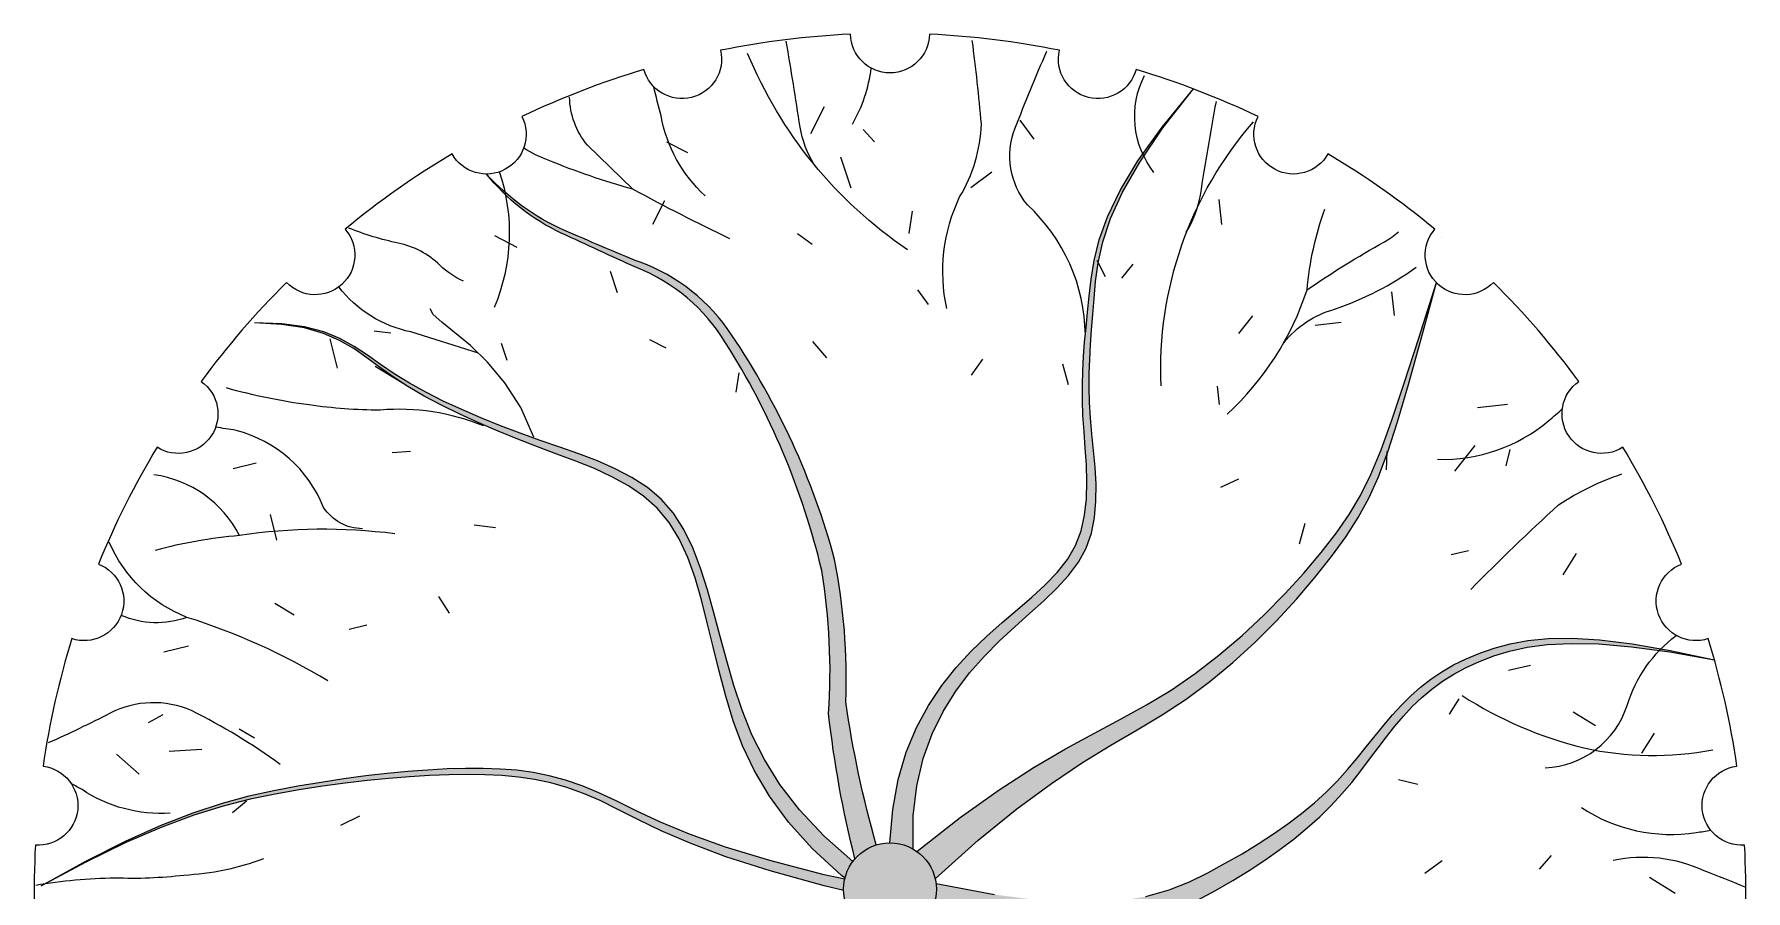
# Model space of a CAD drawing. Header units: millimetres. Extents: x 44692 to 659456, y -26273 to 37550.
# Drawn here: x 254770 to 257183, y 34957 to 36164 of the extents above; entities that cross this region are included whole.
import ezdxf

# ---------------------------------------------------------------- set-up
doc = ezdxf.new("R2010")
doc.units = ezdxf.units.MM
doc.header["$LTSCALE"] = 100
doc.layers.add('Tree', color=7, linetype='Continuous')

msp = doc.modelspace()

# ---------------------------------------------------------------- hatches: boundary and pattern name
at = {"layer": 'Tree'}
h = msp.add_hatch(color=256, dxfattribs=at)
h.dxf.hatch_style = 1
h.paths.add_polyline_path([(256014.0693421699, 35105.26950295302), (256023.1014007589, 35143.74504376409), (256035.6621416784, 35178.57931501936), (256051.1604964013, 35210.09318916871), (256069.0053964002, 35238.60753866217), (256088.6057731481, 35264.44323594973), (256109.3705581174, 35287.92115348134), (256130.7209274882, 35309.3829472025), (256152.127036268, 35329.25340704107), (256173.0712841717, 35347.97810642065), (256193.0360709136, 35366.0026187647), (256211.5037962085, 35383.77251749673), (256227.956859771, 35401.73337604023), (256241.877661316, 35420.3307678187), (256252.7486005581, 35440.01026625555), (256260.2303617985, 35461.08836994533), (256264.6967676855, 35483.3652781659), (256266.6999254533, 35506.51211536624), (256266.7919423367, 35530.20000599519), (256265.5249255709, 35554.10007450164), (256263.4509823904, 35577.88344533449), (256261.1222200297, 35601.22124294267), (256259.0907457236, 35623.78459177495), (256257.7998379086, 35645.35203128192), (256257.2574598283, 35666.13176092059), (256257.3627459282, 35686.43939514952), (256258.0148306532, 35706.5905484274), (256259.1128484492, 35726.90083521274), (256260.5559337612, 35747.68586996428), (256262.2432210346, 35769.26126714053), (256264.0738447147, 35791.94264120017), (256266.2057586263, 35816.11640893862), (256269.8321941113, 35842.45219649877), (256276.4052018904, 35871.69043236041), (256287.3768326847, 35904.5715450032), (256304.1991372154, 35941.83596290694), (256328.3241662033, 35984.22411455132), (256361.2039703697, 36032.47642841603), (256404.2906004356, 36087.3333329809), (256359.9408531936, 36033.49247871163), (256325.9486516116, 35986.01724783341), (256300.845131166, 35944.20115422425), (256283.1614273328, 35907.33771176208), (256271.428675588, 35874.72043432495), (256264.1780114077, 35845.64283579084), (256259.9405702683, 35819.39843003786), (256257.2474876455, 35795.28073094389), (256254.8902937933, 35772.64802122018), (256252.7020980763, 35751.11765891112), (256250.7764046366, 35730.37177089407), (256249.2067176162, 35710.09248404662), (256248.0865411571, 35689.96192524622), (256247.5093794013, 35669.66222137032), (256247.5687364915, 35648.87549929656), (256248.3581165692, 35627.28388590229), (256249.8647204509, 35604.67942299938), (256251.6505356489, 35581.29381213695), (256253.1712463491, 35557.46866979833), (256253.8825367385, 35533.54561246697), (256253.2400910029, 35509.86625662621), (256250.6995933288, 35486.77221875946), (256245.7167279026, 35464.60511535019), (256237.7471789106, 35443.70656288169), (256226.421867572, 35424.28499492698), (256212.0726632383, 35406.01611341758), (256195.2066722937, 35388.44243737436), (256176.3310011225, 35371.10648581845), (256155.9527561088, 35353.55077777079), (256134.579043637, 35335.31783225239), (256112.7169700916, 35315.95016828429), (256090.8736418565, 35294.99030488751), (256069.5536801571, 35271.99973910692), (256049.2517655812, 35246.61588008398), (256030.4600935578, 35218.49511498351), (256013.670859516, 35187.2938309707), (255999.3762588848, 35152.66841521067), (255988.0684870933, 35114.27525486847), (255980.2397395699, 35071.77073710929), (255976.3822117441, 35024.81124909815, -0.1312463325135342), (256008.9555460926, 35016.11112286348), (256009.1570344389, 35062.83182013613)])
h = msp.add_hatch(color=256, dxfattribs=at)
h.dxf.hatch_style = 1
h.paths.add_polyline_path([(255927.0432133561, 35002.30131230678, -0.140019061588322), (255957.1024011102, 35021.90146235885, -0.0340435231405072), (255914.1691636943, 35223.37358324622, 0.05762779572593946), (255898.2725824059, 35424.30215109147, 0.08307395437007058), (255752.881241744, 35741.03201303726, 0.16295893780334), (255624.0927214611, 35843.04347805518, -0.004167166116581813), (255516.4621371286, 35888.41353065571, -0.103299147914586), (255407.6496141997, 35967.49871635414, 0.116597600692826), (255512.9856752738, 35884.27656301613, 0.00416716611644378), (255619.1545761502, 35835.58417303004, -0.1629589378028835), (255744.7112635483, 35729.62031031639, -0.0830739543700715), (255880.1911322964, 35408.52584983529, -0.05762779572593858), (255889.8368862221, 35207.20036683766, 0.03441688328855973)])
h = msp.add_hatch(color=256, dxfattribs=at)
h.dxf.hatch_style = 1
edge = h.paths.add_edge_path()
edge.add_line((256100.8520897812, 35028.7257239315), (256155.149008591, 35072.94925124157))
edge.add_line((256155.149008591, 35072.94925124158), (256203.8223548972, 35108.70832314635))
edge.add_line((256203.8223548972, 35108.70832314635), (256247.7565464287, 35137.91282092493))
edge.add_line((256247.7565464287, 35137.91282092493), (256287.8360009154, 35162.47262585647))
edge.add_line((256287.8360009154, 35162.47262585647), (256324.9451360871, 35184.2976192201))
edge.add_line((256324.9451360871, 35184.29761922009), (256359.9683696725, 35205.2976822951))
edge.add_line((256359.9683696725, 35205.29768229511), (256393.7901194013, 35227.38269636042))
edge.add_line((256393.7901194013, 35227.38269636042), (256427.0838995893, 35252.04120536608))
edge.add_line((256427.0838995893, 35252.04120536608), (256459.6796108922, 35279.0764039448))
edge.add_line((256459.6796108922, 35279.0764039448), (256491.1962505513, 35307.87014940045))
edge.add_line((256491.1962505512, 35307.87014940045), (256521.252815809, 35337.8042990365))
edge.add_line((256521.252815809, 35337.8042990365), (256549.4683039066, 35368.26071015667))
edge.add_line((256549.4683039066, 35368.26071015666), (256575.4617120863, 35398.62124006456))
edge.add_line((256575.4617120863, 35398.62124006457), (256598.8520375891, 35428.26774606388))
edge.add_line((256598.8520375891, 35428.26774606387), (256619.2582776575, 35456.58208545821))
edge.add_line((256619.2582776575, 35456.58208545821), (256636.554709426, 35483.53840124042))
edge.add_line((256636.554709426, 35483.53840124042), (256651.6367296014, 35511.47997916148))
edge.add_line((256651.6367296014, 35511.47997916149), (256665.6550147845, 35543.34239066103))
edge.add_line((256665.6550147845, 35543.34239066103), (256679.7602415755, 35582.06120717927))
edge.add_line((256679.7602415756, 35582.06120717927), (256695.1030865745, 35630.57200015611))
edge.add_line((256695.1030865745, 35630.57200015611), (256712.8342263821, 35691.81034103153))
edge.add_line((256712.8342263821, 35691.81034103153), (256734.1043375982, 35768.71180124555))
edge.add_line((256734.1043375982, 35768.71180124555), (256746.5153578351, 35814.36917026395))
edge.add_line((256746.5153578351, 35814.36917026396), (256730.8977391342, 35769.64181150772))
edge.add_line((256730.8977391342, 35769.64181150772), (256707.0457240201, 35693.50158830604))
edge.add_line((256707.0457240201, 35693.50158830603), (256687.2590082227, 35632.89619588916))
edge.add_line((256687.2590082227, 35632.89619588917), (256670.2885484822, 35584.93054751352))
edge.add_line((256670.2885484822, 35584.93054751352), (256654.8853015394, 35546.70955643503))
edge.add_line((256654.8853015394, 35546.70955643502), (256639.8002241355, 35515.33813591005))
edge.add_line((256639.8002241355, 35515.33813591005), (256623.7842730104, 35487.9211991948))
edge.add_line((256623.7842730104, 35487.9211991948), (256605.5884049049, 35461.56365954546))
edge.add_line((256605.5884049049, 35461.56365954546), (256584.2386899152, 35433.9537678593))
edge.add_line((256584.2386899152, 35433.9537678593), (256559.8616515594, 35405.1131255971))
edge.add_line((256559.8616515594, 35405.11312559709), (256532.85892671, 35375.64667186094))
edge.add_line((256532.85892671, 35375.64667186095), (256503.6321522401, 35346.15934575287))
edge.add_line((256503.6321522401, 35346.15934575287), (256472.5829650229, 35317.25608637469))
edge.add_line((256472.582965023, 35317.25608637468), (256440.1130019319, 35289.5418328284))
edge.add_line((256440.1130019318, 35289.5418328284), (256406.6238998392, 35263.62152421611))
edge.add_line((256406.6238998392, 35263.62152421611), (256372.5172956186, 35240.10009963951))
edge.add_line((256372.5172956186, 35240.10009963951), (256337.9951280293, 35219.1800996411))
edge.add_line((256337.9951280293, 35219.1800996411), (256302.4605433733, 35199.45447052492))
edge.add_line((256302.4605433733, 35199.45447052492), (256265.1169898401, 35179.11376003512))
edge.add_line((256265.1169898402, 35179.11376003512), (256225.1679156186, 35157.98838246399))
edge.add_line((256225.1679156185, 35157.98838246399), (256178.9491623273, 35132.21689248271))
edge.add_line((256178.9491623273, 35132.21689248271), (256131.577204846, 35100.49304843067))
edge.add_line((256131.577204846, 35100.49304843067), (256077.0932247153, 35061.93814735315))
edge.add_line((256077.0932247153, 35061.93814735315), (256014.03743448, 35012.86694415986))
edge.add_arc((255976.3822117431, 34959.48378852873), 65.32746056987862, 12.953729119572586, 54.801756644549926, ccw=False)
edge.add_line((256040.0471807378, 34974.12785993698), (256100.8520897812, 35028.72572393151))
h = msp.add_hatch(color=256, dxfattribs=at)
h.dxf.hatch_style = 1
h.paths.add_polyline_path([(255883.25926733, 35034.75628282304), (255848.9030271977, 35071.15729525604), (255821.2554913142, 35106.92850765431), (255799.24557183, 35142.21518734787), (255781.8021808958, 35177.16260166651), (255767.8542306626, 35211.91601794014), (255756.3306332804, 35246.62070349851), (255746.2547794528, 35281.32347321722), (255737.0279740938, 35315.67733215316), (255728.1460006693, 35349.23683290862), (255719.1046426467, 35381.556528086), (255709.399683492, 35412.19097028769), (255698.5269066718, 35440.69471211607), (255685.9820956528, 35466.62230617351), (255671.2610339014, 35489.52830506246), (255653.9933667109, 35509.1262434728), (255634.3441866809, 35525.76558444511), (255612.6124482381, 35539.95477310757), (255589.0971058088, 35552.20225458834), (255564.0971138197, 35563.01647401554), (255537.911426697, 35572.9058765174), (255510.8389988673, 35582.37890722202), (255483.1787847572, 35591.94401125753), (255455.2315814384, 35602.0179060896), (255427.3055565666, 35612.65039853351), (255399.7107204419, 35623.79956774199), (255372.757083365, 35635.42349286775), (255346.7546556365, 35647.48025306354), (255322.0134475572, 35659.92792748207), (255298.8434694277, 35672.72459527614), (255277.5547315484, 35685.82833559838), (255258.2005014984, 35699.12077745381), (255239.8070759689, 35712.1777492561), (255221.1440089304, 35724.49862927115), (255200.9808543519, 35735.58279576494), (255178.0871662037, 35744.92962700325), (255151.2324984552, 35752.03850125206), (255119.1864050764, 35756.40879677733), (255080.718440037, 35757.53989184486), (255119.151510594, 35755.54921410136), (255151.0919089437, 35750.46369179976), (255177.7809639632, 35742.75631772394), (255200.4600045288, 35732.90008465781), (255220.3703595174, 35721.36798538494), (255238.7533578059, 35708.63301268933), (255256.8503282715, 35695.16815935473), (255275.9025997904, 35681.44641816492), (255296.8931137941, 35667.8700897665), (255319.7712619316, 35654.55870625642), (255344.2280484064, 35641.56110759457), (255369.9544774222, 35628.92613374071), (255396.6415531824, 35616.70262465451), (255423.9802798902, 35604.9394202959), (255451.6616617494, 35593.68536062456), (255479.3767029633, 35582.98928560036), (255506.8161995541, 35572.80828925079), (255533.6701148188, 35562.73248187423), (255559.6282038722, 35552.26022783712), (255584.3802218301, 35540.88989150574), (255607.615923808, 35528.1198372463), (255629.0250649208, 35513.44842942509), (255648.2974002843, 35496.37403240845), (255665.1226850135, 35476.39501056255), (255679.3280562935, 35453.16567843734), (255691.2901795876, 35426.96415131754), (255701.5231024285, 35398.2244946715), (255710.5408723486, 35367.38077396742), (255718.857536881, 35334.86705467376), (255726.9871435582, 35301.11740225861), (255735.4437399128, 35266.56588219047), (255744.7413734777, 35231.64655993766), (255755.4863460482, 35196.69296125609), (255768.6539764687, 35161.63645305136), (255785.3118378473, 35126.30786251724), (255806.5275032913, 35090.53801684711), (255833.368545908, 35054.15774323462), (255866.9025388049, 35016.99786887311), (255908.1970550899, 34978.88922095606), (255912.9632772761, 34975.1591148509, -0.1007067667586986), (255924.1314854653, 34998.6952499622)])
h = msp.add_hatch(color=256, dxfattribs=at)
h.dxf.hatch_style = 1
h.paths.add_polyline_path([(256258.515270797, 34910.14434938141), (256307.8931632664, 34913.62589823901), (256348.2369742263, 34921.03988735427), (256381.5759864764, 34931.46400245174), (256409.9394828145, 34943.97592925584), (256435.3567460394, 34957.65335349114), (256459.5099162754, 34971.7286309876), (256482.6925629467, 34986.05279799544), (256504.8511128032, 35000.63156087061), (256525.9319925948, 35015.4706259685), (256545.8816290704, 35030.57569964489), (256564.6464489801, 35045.95248825558), (256582.1728790737, 35061.60669815601), (256598.4073461005, 35077.54403570209), (256613.3444379772, 35093.74592934385), (256627.1713872889, 35110.09669590909), (256640.1235877871, 35126.45637432019), (256652.4364332235, 35142.68500349943), (256664.34531735, 35158.64262236916), (256676.0856339179, 35174.18926985162), (256687.8927766791, 35189.18498486914), (256700.002139386, 35203.48980634404), (256712.6330139299, 35216.98710522933), (256725.9402847657, 35229.65358060024), (256740.0627344885, 35241.48926356282), (256755.1391456934, 35252.49418522297), (256771.3083009758, 35262.66837668674), (256788.7089829303, 35272.01186906008), (256807.4799741526, 35280.52469344893), (256827.7600572371, 35288.20688095949), (256849.8395890209, 35294.98593942632), (256874.6152233063, 35300.49928360037), (256903.1351881376, 35304.31180496109), (256936.4477115583, 35305.98839498828), (256975.6010216122, 35305.09394516143), (257021.6433463436, 35301.19334696027), (257075.6229137963, 35293.85149186448), (257138.5879520156, 35282.63327135331), (257076.05968846, 35296.07428195944), (257022.3739828604, 35305.32314961396), (256976.4986735015, 35310.8518315752), (256937.40159867, 35313.13228510095), (256904.0505966514, 35312.6364674493), (256875.4135057329, 35309.83633587819), (256850.4581642004, 35305.20384764548), (256828.1524103403, 35299.21096000928), (256807.6129932837, 35292.25178463825), (256788.5523055422, 35284.4090508445), (256770.8316504724, 35275.68764235093), (256754.3123314304, 35266.09244288054), (256738.8556517731, 35255.62833615614), (256724.3229148567, 35244.30020590063), (256710.5754240379, 35232.11293583691), (256697.474482673, 35219.07140968794), (256684.8661286334, 35205.20439879866), (256672.5353378503, 35190.63622500316), (256660.2518207692, 35175.51509775742), (256647.7852878364, 35159.98922651758), (256634.9054494975, 35144.20682073965), (256621.382016198, 35128.31608987977), (256606.9846983845, 35112.46524339409), (256591.4832065024, 35096.80249073861), (256574.6945221835, 35081.450073126), (256556.624711805, 35066.42635879476), (256537.3271129283, 35051.72374774), (256516.855063117, 35037.33463995679), (256495.2618999326, 35023.25143544032), (256472.6009609381, 35009.46653418554), (256448.9255836959, 34995.97233618759), (256424.2891057686, 34982.76124144152), (256398.4367203797, 34969.98394645994), (256369.8810433955, 34958.4243338258), (256336.826546343, 34949.02458263946), (256297.4777007507, 34942.72687200145), (256250.0389781456, 34940.47338101207), (256192.7148500553, 34943.20628877175), (256123.7097880072, 34951.86777438105), (256041.2282635291, 34967.40001694019, -0.07718661819948483), (256040.5749129238, 34947.36049608724, -0.05978409001853382), (256035.8842763472, 34932.51748710871), (256124.5401101361, 34918.6678295408), (256198.0740140198, 34911.51755505684)])
h = msp.add_hatch(color=256, dxfattribs=at)
h.dxf.hatch_style = 1
h.paths.add_polyline_path([(255912.5722392568, 34973.48252116952), (255883.4573003021, 34979.8698025034), (255806.8429638311, 34999.76388358078), (255744.3329972262, 35018.928739901), (255693.7211953879, 35037.12707959976), (255652.8013532169, 35054.12161081257), (255619.3672656137, 35069.67504167507), (255591.2127274792, 35083.55008032289), (255566.1315337136, 35095.50943489158), (255542.2430273818, 35105.38599391899), (255518.968744205, 35113.29336755221), (255496.0557680684, 35119.41534634054), (255473.251182857, 35123.93572083335), (255450.3020724567, 35127.03828157994), (255426.9555207524, 35128.90681912965), (255402.9586116296, 35129.72512403175), (255378.0584289732, 35129.6769868356), (255352.0521473221, 35128.91583986879), (255324.9373038277, 35127.47368257181), (255296.7615262941, 35125.35215616319), (255267.5724425265, 35122.5529018617), (255237.4176803289, 35119.07756088598), (255206.3448675063, 35114.92777445461), (255174.4016318629, 35110.1051837863), (255141.6356012035, 35104.61143009981), (255107.9456502346, 35098.30569589972), (255072.6356412705, 35090.4773288349), (255034.8606835279, 35080.27321784035), (254993.7758862232, 35066.84025185101), (254948.5363585724, 35049.32531980186), (254898.2972097922, 35026.87531062771), (254842.213549099, 34998.63711326363), (254779.4404857093, 34963.75761664447), (254842.7016205019, 34997.7438726387), (254899.1798917076, 35025.18431120519), (254949.7321971173, 35046.91998234388), (254995.2154345212, 35063.79193605444), (255036.4865017096, 35076.64122233677), (255074.4022964735, 35086.30889119061), (255109.8197166033, 35093.63599261586), (255143.595659889, 35099.4635766121), (255176.4362667763, 35104.49235718202), (255208.4446483278, 35108.86170433921), (255239.5731582608, 35112.5706520997), (255269.774150293, 35115.61823447969), (255298.9999781415, 35118.0034854955), (255327.2029955241, 35119.72543916333), (255354.3355561582, 35120.78312949915), (255380.3500137607, 35121.1755905196), (255405.2483773782, 35120.87079109027), (255429.2312773674, 35119.71243947628), (255452.5489994152, 35117.51317879231), (255475.4518292077, 35114.08565215315), (255498.1900524304, 35109.2425026734), (255521.0139547696, 35102.79637346796), (255544.1738219112, 35094.55990765145), (255567.9199395418, 35084.3457483386), (255592.8291035359, 35072.03209772127), (255620.7841505237, 35057.75939429992), (255653.9944273249, 35041.73363565208), (255694.6692807585, 35024.16081935512), (255745.0180576436, 35005.2469429867), (255807.2501047994, 34985.1980041243), (255883.5747690452, 34964.2200003454), (255911.0770614297, 34957.77661343999, -0.00653398180445521), (255911.0547511753, 34959.4837885294, -0.05404261010669364)])
h = msp.add_hatch(color=256, dxfattribs=at)
h.dxf.hatch_style = 1
h.paths.add_polyline_path([(256041.7096723129, 34959.4837885294, 1), (255911.0547511754, 34959.4837885294, 1)])

# ---------------------------------------------------------------- linework, layer by layer
for points in [[(257176.494787119, 34837.50022218059, 0.03825928851596309), (257181.0685389491, 35021.78175862045, -0.9771344084700386), (257170.1612918958, 35132.80918142969, 0.03825928851592809), (257129.8137255802, 35312.6776827599, -0.9771344084695898), (257092.251518869, 35417.72594443483, 0.03825928851597), (257009.4017826932, 35582.396904516, -0.9771344084715986), (256947.4367607843, 35675.16755027082, 0.03825928851591356), (256827.0523364471, 35814.76767296183, -0.9771344084690083), (256744.3997810842, 35889.69838592999, 0.03825928851596242), (256593.6986447944, 35995.85756546423, -0.9771344084701019), (256495.3142151628, 36048.45567056313, 0.03825928851593607), (256323.3320642082, 36114.8088440472, -0.9771344084683785), (256215.1146668844, 36141.92067855557, 0.03825928851596548), (256032.1631597774, 36164.48946066066, -0.9771344084684057), (255920.6012637109, 36164.48946066066, 0.03825928851596554), (255737.6497566039, 36141.92067855557, -0.9771344084683784), (255629.4323592801, 36114.8088440472, 0.03825928851593613), (255457.4502083255, 36048.45567056308, -0.9771344084701021), (255359.0657786939, 35995.85756546423, 0.03825928851596242), (255208.3646424041, 35889.69838592994, -0.9771344084690086), (255125.7120870412, 35814.76767296183, 0.03825928851591339), (255005.327662704, 35675.16755027082, -0.9771344084715986), (254943.3626407951, 35582.396904516, 0.0382592885159701), (254860.5129046193, 35417.72594443483, -0.9771344084695898), (254822.9506979081, 35312.6776827599, 0.03825928851592784), (254782.6031315924, 35132.80918142969, -0.9771344084700386), (254771.6958845391, 35021.78175862045, 0.03825928851596275), (254776.2696363693, 34837.50022218059, -0.9771344084685398)], [(255869.2389306047, 35981.22575950695, -0.09487929127110588), (255849.7239804838, 36033.46931802475, 0.003678638740105336), (255830.1607912386, 36154.8292949267, 0.003678638740105336)], [(256056.3641422936, 35777.93723535652, -0.1656082416823925), (256074.5836408535, 35935.16036638279, 0.1267687712103273), (256105.2315141618, 36038.03860125297, 0.01089032379352584), (256092.4327236743, 36155.70143896573, 4.429047566632221)], [(256251.7392513564, 35740.74471490257, 0.2068628766429105), (256169.9943010028, 35923.99997505781, -0.2712908266863383), (256152.5082397875, 36031.33370760768, -0.01089032379352584), (256197.518707082, 36140.79790381141, -4.429047566632221)], [(256001.0591085179, 35860.73845854625, -0.1463330391408331), (255775.6833926992, 36137.41284734501, 4.068216872405228)], [(255923.4463443494, 36037.66936201179, 0.09999788612896528), (255949.8618081738, 36116.68965121609, 0.09999788612896528)], [(256348.5037298205, 35969.53490902361, -0.2905987291418106), (256335.2001593297, 36106.50334741128, 1.347049373891924)], [(255613.8628371858, 35946.1152352205), (255549.7429412313, 36008.37657365815, -0.1699887891293115), (255524.7204632582, 36075.8319638016, -0.1699887891293115)], [(256393.9840135865, 35885.67407138085, 0.09487929127114816), (256413.9243202042, 35937.75676386909, -0.004008080272301563), (256436.4039493577, 36069.79184619727, -1.160659045506973)], [(256358.4896112425, 35668.96179384356, -0.1923514784661121), (256488.8100244784, 36041.09309447148, -4.068216872405228)], [(255750.7710104488, 35876.02332209478, -0.01206623508506849), (255613.8628371858, 35946.1152352205, -0.03141018361026883), (255494.46540576, 35987.10084077975, -0.05418321190635641), (255460.0072706962, 36004.01104371721, -0.05418321190635641)], [(255957.1024011102, 35021.90146235885, -0.0340435231405093), (255914.1691636943, 35223.37358324622, 0.0576277957259388), (255898.2725824059, 35424.30215109147, 0.0830739543700708), (255752.881241744, 35741.03201303726, 0.162958937802869), (255624.0927214615, 35843.04347805502, -0.004167166116601735), (255516.4621371286, 35888.41353065576, -0.1032991479145188), (255407.6496141997, 35967.49871635414)], [(255927.0432133561, 35002.30131230683, -0.03441688328855501), (255889.8368862221, 35207.20036683766, 0.0576277957259388), (255880.1911322964, 35408.52584983529, 0.0830739543700708), (255744.7112635483, 35729.62031031639, 0.162958937802869), (255619.1545761502, 35835.58417303004, -0.004167166116601735), (255512.9856752699, 35884.27656301801, -0.1165976006889923), (255407.6496141997, 35967.49871635414)], [(255418.8148523837, 35779.81112051236, 0.1845520339931323), (255425.9911615999, 35970.59955094626, 0.1845520339931323)], [(256451.5713505318, 35628.8373681006, 0.1288831315049849), (256564.2372243928, 35804.2321001263, -0.06438621702978775), (256589.3437782782, 35918.11980083461, -0.06438621702978775)], [(255375.3189181768, 35816.37343762206, -0.08936314730732264), (255342.0585273631, 35838.81836147307, 0.1423412172876668), (255283.2735878922, 35870.10555131116, -0.04408808452593267), (255213.4869487056, 35891.26831357383, -0.04408808452593267)], [(256564.2372243928, 35804.2321001263, -0.02297404838671332), (256673.27410584, 35871.94757347854, 0.05328572629480382), (256693.0712377887, 35885.96980384364, 0.05328572629480382)], [(256754.2681799728, 35878.39675943425, -0.0001704442671350951), (256754.4046275259, 35878.67512009206)], [(256531.5346511522, 35729.7513342048, -0.1603400140284482), (256603.1429282269, 35776.8957626595, 0.07149342213332861), (256718.1949527355, 35836.05570733454, 0.07149342213332861)], [(255396.2551336022, 35714.75687723556), (255301.1692422527, 35744.98777245184, -0.1833867004047375), (255199.5382741772, 35808.54706130356)], [(255403.1721459823, 35612.54359255621, 0.1177708694785273), (255257.7307060549, 35634.76163003016, -0.03605382607637624), (255157.5572291869, 35642.03315298384, -0.03698803583189561), (255041.0223776046, 35665.99982068969)], [(256748.3021682301, 35565.43533763333, 0.1857569465264257), (256904.8480816917, 35619.94760287608, 0.0163139634645396), (256924.1787946385, 35636.81976676133, 0.0163139634645396)], [(255232.6603834225, 35467.52760102451, -0.2515943069704767), (255178.0194122926, 35497.54375728048, 0.2399273849801263), (255054.5391042837, 35606.16377182804, 0.008181159492485499), (255025.7647964682, 35610.58605538054, 0.008181159492485499)], [(255059.6396136939, 35457.95652713647, 0.2449098037590338), (254938.703929553, 35543.64180334153, -1.347049373891924)], [(256795.3101903878, 35382.00071385915, -0.01464096932890334), (256918.6742239532, 35501.12293142312, -0.06348546426857189), (257008.0369644079, 35544.81996002347)], [(255278.1726226137, 35460.43185947605, 0.06870406845379579), (255059.6396136939, 35457.95652713647, 0.0430098045770262), (254940.450062535, 35437.005005409, -0.08888617599059573)], [(255183.9914986241, 35253.28539086074, 0.05857015781231719), (254985.3834523087, 35342.66851460743, -0.2009569569063995), (254875.8695040218, 35448.4657550894, 0.07530544526219696)], [(254985.3834523087, 35342.66851460743, -0.1934543971859791), (254892.5207365946, 35345.41834047288, 0.009271054038152185)], [(256899.9490403261, 35130.78338355082, 0.3157652157817117), (257015.2612480154, 35218.34833582235, -0.1545558803926223), (257084.4722170719, 35317.24512817146, -0.1545558803926223)], [(256782.9364130324, 35232.38594289464, 0.08246095775845541), (256954.2768855934, 35158.55451029182, 0.1011795427720667), (257136.4191975198, 35155.97256050683, 0.1011795427720667)], [(255116.6803337446, 35135.47240889636, 0.04182949228826992), (254991.7145177522, 35211.1466665238, 0.2264972251209593), (254877.1616575535, 35207.56633152455, -0.01443465669711541), (254789.9049557663, 35165.64708430776, -0.01443465669711541)], [(254961.7990946748, 35066.73395666636, -0.1639919496343657), (254837.435815561, 35099.79949159059, -0.003702940827050839), (254822.4776610684, 35108.08866835981, -0.003702940827050839)], [(256950.963333549, 35074.50263961858, 0.1857569465265018), (257112.9841403617, 35039.46739674571, 0.01299719780452272), (257133.1571562324, 35042.78321471983, 0.01299719780452272)], [(255093.4579969438, 35002.44930688434, -0.07729798047233992), (254981.1482531661, 34979.02299789548, -0.03971891198606818), (254883.9871665027, 34975.18528582046, 0.03491285248905845), (254772.1389973822, 34964.94859797475, 0.03491285248905845)], [(256995.7971562281, 35000.40653238753, -0.1639919496343534), (257123.6395418473, 34985.71370315606, -0.01343461111404141), (257181.2480530938, 34962.70064630836, -4.215233977945694)]]:
    msp.add_lwpolyline(points, format="xyb", dxfattribs=at)
at = {"layer": 'Tree', "elevation": 0.01603291549731447}
msp.add_lwpolyline([(255715.9076745266, 35936.83842831561, -0.1639919496342749), (255653.7257534175, 36049.50148117181, -0.009175025580325971), (255643.3575428853, 36090.58355036153, -0.009175025580325971)], format="xyb", dxfattribs=at)
at = {"layer": 'Tree'}
for points in [[(255976.3822117441, 35024.81124909815), (255980.2397395699, 35071.77073710929), (255988.0684870933, 35114.27525486847), (255999.3762588848, 35152.66841521067), (256013.670859516, 35187.2938309707), (256030.4600935578, 35218.49511498351), (256049.2517655812, 35246.61588008398), (256069.5536801571, 35271.99973910692), (256090.8736418565, 35294.99030488751), (256112.7169700916, 35315.95016828429), (256134.579043637, 35335.31783225239), (256155.9527561088, 35353.55077777079), (256176.3310011225, 35371.10648581845), (256195.2066722937, 35388.44243737436), (256212.0726632383, 35406.01611341758), (256226.421867572, 35424.28499492698), (256237.7471789106, 35443.70656288169), (256245.7167279026, 35464.60511535019), (256250.6995933288, 35486.77221875946), (256253.2400910029, 35509.86625662621), (256253.8825367385, 35533.54561246697), (256253.1712463491, 35557.46866979833), (256251.6505356489, 35581.29381213695), (256249.8647204509, 35604.67942299938), (256248.3581165692, 35627.28388590229), (256247.5687364915, 35648.87549929656), (256247.5093794013, 35669.66222137032), (256248.0865411571, 35689.96192524622), (256249.2067176162, 35710.09248404662), (256250.7764046366, 35730.37177089407), (256252.7020980763, 35751.11765891112), (256254.8902937933, 35772.64802122018), (256257.2474876455, 35795.28073094389), (256259.9405702683, 35819.39843003786), (256264.1780114077, 35845.64283579084), (256271.428675588, 35874.72043432495), (256283.1614273328, 35907.33771176208), (256300.845131166, 35944.20115422425), (256325.9486516116, 35986.01724783341), (256359.9408531936, 36033.49247871163), (256404.2906004356, 36087.3333329809)], [(256008.9555460926, 35016.11112286348), (256009.1570344389, 35062.83182013613), (256014.0693421699, 35105.26950295302), (256023.1014007589, 35143.74504376409), (256035.6621416784, 35178.57931501936), (256051.1604964013, 35210.09318916871), (256069.0053964002, 35238.60753866217), (256088.6057731481, 35264.44323594973), (256109.3705581174, 35287.92115348134), (256130.7209274882, 35309.3829472025), (256152.127036268, 35329.25340704107), (256173.0712841717, 35347.97810642065), (256193.0360709136, 35366.0026187647), (256211.5037962085, 35383.77251749673), (256227.956859771, 35401.73337604023), (256241.877661316, 35420.3307678187), (256252.7486005581, 35440.01026625555), (256260.2303617985, 35461.08836994533), (256264.6967676855, 35483.3652781659), (256266.6999254533, 35506.51211536624), (256266.7919423367, 35530.20000599519), (256265.5249255709, 35554.10007450164), (256263.4509823904, 35577.88344533449), (256261.1222200297, 35601.22124294267), (256259.0907457236, 35623.78459177495), (256257.7998379086, 35645.35203128192), (256257.2574598283, 35666.13176092059), (256257.3627459282, 35686.43939514952), (256258.0148306532, 35706.5905484274), (256259.1128484492, 35726.90083521274), (256260.5559337612, 35747.68586996428), (256262.2432210346, 35769.26126714053), (256264.0738447147, 35791.94264120017), (256266.2057586263, 35816.11640893862), (256269.8321941113, 35842.45219649877), (256276.4052018904, 35871.69043236041), (256287.3768326847, 35904.5715450032), (256304.1991372154, 35941.83596290694), (256328.3241662033, 35984.22411455132), (256361.2039703697, 36032.47642841603), (256404.2906004356, 36087.3333329809)], [(255883.7627596728, 36062.29321601406), (255864.5180647468, 36024.32177314252)], [(255938.4912848141, 36030.14181919653), (255954.5295620819, 36012.77037069377)], [(256159.2727082956, 36043.54856904476), (256179.3204352106, 36016.83339503272)], [(255661.167882401, 36012.70993170077), (255690.9607254659, 35997.61031650527)], [(255906.8339226869, 35991.80351614716), (255921.1989953893, 35947.91367571152)], [(256120.0297079526, 35970.08515476735), (256090.4452573737, 35947.88425179449)], [(255658.4460983049, 35929.46644424041), (255641.7247466377, 35896.47377524726)], [(256439.6935839304, 35931.53551278858), (256443.6937791494, 35896.12469387185)], [(256007.5869468611, 35915.06878768963), (256003.1393463952, 35883.87503438126)], [(255418.6552227539, 35880.61493444966), (255450.4418811976, 35864.5048133106)], [(255845.8697384844, 35883.64722545112), (255866.7381878635, 35868.40534734961)], [(255581.9111319858, 35830.40800644283), (255591.7124256692, 35800.46195432412)], [(256267.8861145516, 35846.12748160306), (256279.8660561863, 35823.2301449463)], [(256318.5429432836, 35840.19369382913), (256302.8431934983, 35820.49516550112)], [(256014.03743448, 35012.86694415986), (256075.4596604523, 35060.77966985398), (256130.3233351946, 35099.68743378937), (256179.5345567033, 35131.30577666545), (256223.9994229749, 35157.3502391817), (256264.6240320057, 35179.53636203776), (256302.3144817923, 35199.57968593307), (256337.976870331, 35219.19575156708), (256372.5172956188, 35240.10009963951), (256406.6238998395, 35263.62152421601), (256440.1130019318, 35289.5418328284), (256472.5829650234, 35317.25608637463), (256503.6321522403, 35346.15934575276), (256532.8589267102, 35375.6466718609), (256559.8616515596, 35405.11312559704), (256584.2386899156, 35433.95376785914), (256605.5884049052, 35461.56365954551), (256623.7578106296, 35487.82385001132), (256639.5885250889, 35514.55934244182), (256654.170817257, 35544.08112847943), (256668.5949561089, 35578.70019976681), (256683.9512106181, 35620.7275479464), (256701.3298497595, 35672.47416466081), (256721.821142507, 35736.2510415525), (256746.5153578351, 35814.36917026396)], [(256014.9346620799, 35804.30717793555), (256030.3825625735, 35783.72163466852)], [(256040.0471807378, 34974.12785993698), (256100.852089781, 35028.7257239315), (256155.1490085908, 35072.94925124158), (256203.822354897, 35108.70832314635), (256247.7565464284, 35137.91282092493), (256287.8360009152, 35162.47262585647), (256324.9451360868, 35184.29761922015), (256359.9683696723, 35205.29768229505), (256393.7901194015, 35227.38269636047), (256427.0838995893, 35252.04120536608), (256459.679610892, 35279.07640394485), (256491.1962505512, 35307.87014940045), (256521.252815809, 35337.80429903655), (256549.4683039068, 35368.26071015666), (256575.4617120863, 35398.62124006462), (256598.8520375893, 35428.26774606387), (256619.2582776577, 35456.5820854581), (256636.5282470452, 35483.44105205689), (256651.4250305548, 35510.70118569309), (256664.940530502, 35540.71396270538), (256678.066649202, 35575.83085943246), (256691.7952889699, 35618.40335221318), (256707.1183521212, 35670.78291738615), (256725.0277409712, 35735.32103129018), (256746.5153578349, 35814.3691702639)], [(256683.2943382504, 35801.45803248297), (256687.0436215728, 35768.2683540946)], [(255924.1314854653, 34998.6952499622), (255883.25926733, 35034.75628282304), (255848.9030271977, 35071.15729525604), (255821.2554913142, 35106.92850765431), (255799.24557183, 35142.21518734787), (255781.8021808958, 35177.16260166651), (255767.8542306626, 35211.91601794014), (255756.3306332804, 35246.62070349851), (255746.2547794528, 35281.32347321722), (255737.0279740938, 35315.67733215316), (255728.1460006693, 35349.23683290862), (255719.1046426467, 35381.556528086), (255709.399683492, 35412.19097028769), (255698.5269066718, 35440.69471211607), (255685.9820956528, 35466.62230617351), (255671.2610339014, 35489.52830506246), (255653.9933667109, 35509.1262434728), (255634.3441866809, 35525.76558444511), (255612.6124482381, 35539.95477310757), (255589.0971058088, 35552.20225458834), (255564.0971138197, 35563.01647401554), (255537.911426697, 35572.9058765174), (255510.8389988673, 35582.37890722202), (255483.1787847572, 35591.94401125753), (255455.2315814384, 35602.0179060896), (255427.3055565666, 35612.65039853351), (255399.7107204419, 35623.79956774199), (255372.757083365, 35635.42349286775), (255346.7546556365, 35647.48025306354), (255322.0134475572, 35659.92792748207), (255298.8434694277, 35672.72459527614), (255277.5547315484, 35685.82833559838), (255258.2005014984, 35699.12077745381), (255239.8070759689, 35712.1777492561), (255221.1440089304, 35724.49862927115), (255200.9808543519, 35735.58279576494), (255178.0871662037, 35744.92962700325), (255151.2324984552, 35752.03850125206), (255119.1864050764, 35756.40879677733), (255080.718440037, 35757.53989184486)], [(255912.9632772761, 34975.15911485085), (255908.1970550899, 34978.88922095606), (255866.9025388049, 35016.99786887311), (255833.368545908, 35054.15774323462), (255806.5275032913, 35090.53801684711), (255785.3118378473, 35126.30786251724), (255768.6539764687, 35161.63645305136), (255755.4863460482, 35196.69296125609), (255744.7413734777, 35231.64655993766), (255735.4437399128, 35266.56588219047), (255726.9871435582, 35301.11740225861), (255718.857536881, 35334.86705467376), (255710.5408723486, 35367.38077396742), (255701.5231024285, 35398.2244946715), (255691.2901795876, 35426.96415131754), (255679.3280562935, 35453.16567843734), (255665.1226850135, 35476.39501056255), (255648.2974002843, 35496.37403240845), (255629.0250649208, 35513.44842942509), (255607.615923808, 35528.1198372463), (255584.3802218301, 35540.88989150574), (255559.6282038722, 35552.26022783712), (255533.6701148188, 35562.73248187423), (255506.8161995541, 35572.80828925079), (255479.3767029633, 35582.98928560036), (255451.6616617494, 35593.68536062456), (255423.9802798902, 35604.9394202959), (255396.6415531824, 35616.70262465451), (255369.9544774222, 35628.92613374071), (255344.2280484064, 35641.56110759457), (255319.7712619316, 35654.55870625642), (255296.8931137941, 35667.8700897665), (255275.9025997904, 35681.44641816492), (255256.8503282715, 35695.16815935473), (255238.7533578059, 35708.63301268933), (255220.3703595174, 35721.36798538494), (255200.4600045288, 35732.90008465781), (255177.7809639632, 35742.75631772394), (255151.0919089437, 35750.46369179976), (255119.151510594, 35755.54921410136), (255080.718440037, 35757.53989184486)], [(255474.1372129645, 35596.47135912875), (255455.8117751201, 35638.20282220397), (255433.5112580395, 35673.23677975698), (255409.2328043817, 35702.19043071548), (255384.9735568064, 35725.68097400711), (255362.7306579728, 35744.32560855959), (255344.5012505403, 35758.74153330055), (255332.2824771681, 35769.54594715774), (255328.0714805159, 35777.35604905879)], [(256487.4242495622, 35767.53852782409), (256467.7856813217, 35742.89795086588)], [(256612.2411223608, 35758.00314984655), (256575.4867894269, 35753.85118410914)], [(255186.9811725465, 35735.12094310892), (255197.1545059292, 35693.78461472301)], [(255249.4379970393, 35746.43769422051), (255272.9252090916, 35743.72763318723)], [(255637.4691058869, 35734.30683761401), (255660.4261661586, 35722.67173533918)], [(255867.0689545815, 35731.20215882372), (255887.0361232037, 35708.61113488395)], [(255428.426975923, 35729.20384350834), (255436.262468639, 35705.26393508101)], [(256106.8958709729, 35706.75260534498), (256091.0042215747, 35683.79851708029)], [(255250.4405519818, 35696.72845019939), (255289.9530203684, 35672.82367558817)], [(255763.0838522364, 35687.45927552161), (255758.9774791438, 35659.84456225702)], [(256219.5057037571, 35700.01710909817), (256227.4281947003, 35670.92628025676)], [(256437.6427478499, 35668.32197073033), (256440.5317814015, 35642.74745790209)], [(256847.0068501957, 35642.69659225343), (256804.7060877577, 35637.91807221824)], [(255274.7567709148, 35574.97814642394), (255300.5169500379, 35577.03245874033)], [(256676.9145107598, 35576.22203272641), (256675.6423695461, 35550.41140150022)], [(256800.7798291645, 35584.69539505248), (256771.9969491028, 35548.58141960618)], [(256850.2059463937, 35579.30345725462), (256844.5009226129, 35556.35904040737)], [(255050.5676138957, 35552.36886381223), (255083.0005859229, 35560.35098147747)], [(256467.502594121, 35537.62327848343), (256442.1720115815, 35525.88461259405)], [(255102.7906601453, 35487.48712713968), (255111.6300772303, 35451.57077272468)], [(255390.2434214582, 35473.23465204505), (255420.1130147049, 35469.12982748093)], [(256561.1774756756, 35474.76345096952), (256553.2692969291, 35445.66872817748)], [(256791.9089961871, 35436.6000923344), (256767.3656231601, 35430.9311416315)], [(256943.5881830713, 35432.82784020971), (256924.7070739696, 35402.60481294203)], [(255339.9389789157, 35372.26037606437), (255354.8346094019, 35348.64777601534)], [(255109.369618803, 35362.4795574836), (255136.3289885775, 35346.16932214695)], [(255214.1594655092, 35325.8570078509), (255239.1508935509, 35332.00767819605)], [(254952.8636237054, 35294.07560279135), (254987.467095482, 35302.59190475435)], [(256336.826546343, 34949.02458263946), (256369.8810433955, 34958.4243338258), (256398.4367203797, 34969.98394645994), (256424.2891057686, 34982.76124144152), (256448.9255836959, 34995.97233618759), (256472.6009609381, 35009.46653418554), (256495.2618999326, 35023.25143544032), (256516.855063117, 35037.33463995679), (256537.3271129283, 35051.72374774), (256556.624711805, 35066.42635879476), (256574.6945221835, 35081.450073126), (256591.4832065024, 35096.80249073861), (256606.9846983845, 35112.46524339409), (256621.382016198, 35128.31608987977), (256634.9054494975, 35144.20682073965), (256647.7852878364, 35159.98922651758), (256660.2518207692, 35175.51509775742), (256672.5353378503, 35190.63622500316), (256684.8661286334, 35205.20439879866), (256697.474482673, 35219.07140968794), (256710.5754240379, 35232.11293583691), (256724.3229148567, 35244.30020590063), (256738.8556517731, 35255.62833615614), (256754.3123314304, 35266.09244288054), (256770.8316504724, 35275.68764235093), (256788.5523055422, 35284.4090508445), (256807.6129932837, 35292.25178463825), (256828.1524103403, 35299.21096000928), (256850.4581642004, 35305.20384764548), (256875.4135057329, 35309.83633587819), (256904.0505966514, 35312.6364674493), (256937.40159867, 35313.13228510095), (256976.4986735015, 35310.8518315752), (257022.3739828604, 35305.32314961396), (257076.05968846, 35296.07428195944), (257138.5879520142, 35282.63327135368)], [(256409.9394828145, 34943.97592925584), (256435.3567460394, 34957.65335349114), (256459.5099162754, 34971.7286309876), (256482.6925629467, 34986.05279799544), (256504.8511128032, 35000.63156087061), (256525.9319925948, 35015.4706259685), (256545.8816290704, 35030.57569964489), (256564.6464489801, 35045.95248825558), (256582.1728790737, 35061.60669815601), (256598.4073461005, 35077.54403570209), (256613.3444379772, 35093.74592934385), (256627.1713872889, 35110.09669590909), (256640.1235877871, 35126.45637432019), (256652.4364332235, 35142.68500349943), (256664.34531735, 35158.64262236916), (256676.0856339179, 35174.18926985162), (256687.8927766791, 35189.18498486914), (256700.002139386, 35203.48980634404), (256712.6330139299, 35216.98710522933), (256725.9402847657, 35229.65358060024), (256740.0627344885, 35241.48926356282), (256755.1391456934, 35252.49418522297), (256771.3083009758, 35262.66837668674), (256788.7089829303, 35272.01186906008), (256807.4799741526, 35280.52469344893), (256827.7600572371, 35288.20688095949), (256849.8395890209, 35294.98593942632), (256874.6152233063, 35300.49928360037), (256903.1351881376, 35304.31180496109), (256936.4477115583, 35305.98839498828), (256975.6010216122, 35305.09394516143), (257021.6433463436, 35301.19334696027), (257075.6229137963, 35293.85149186448), (257138.5879520139, 35282.63327135362)], [(256879.0198176276, 35274.70082258478), (256848.3189012032, 35267.60962197641)], [(256778.3462141022, 35227.93599961435), (256764.7098401999, 35206.1082299603)], [(254931.1454508402, 35194.48262829381), (254952.0177243312, 35205.58856184844)], [(256970.8569213228, 35189.63542683998), (256939.4872088893, 35209.23289990905)], [(255059.0128361479, 35185.66365548898), (255080.565087546, 35172.62468999052)], [(257053.5258496126, 35179.4996186011), (257035.8290564325, 35151.17232808322)], [(254960.1970329829, 35154.13390300344), (255006.2954101134, 35156.89307554635)], [(255912.5722392568, 34973.48252116952), (255883.4573003021, 34979.8698025034), (255806.8429638311, 34999.76388358078), (255744.3329972262, 35018.928739901), (255693.7211953879, 35037.12707959976), (255652.8013532169, 35054.12161081257), (255619.3672656137, 35069.67504167507), (255591.2127274792, 35083.55008032289), (255566.1315337136, 35095.50943489158), (255542.2430273818, 35105.38599391899), (255518.968744205, 35113.29336755221), (255496.0557680684, 35119.41534634054), (255473.251182857, 35123.93572083335), (255450.3020724567, 35127.03828157994), (255426.9555207524, 35128.90681912965), (255402.9586116296, 35129.72512403175), (255378.0584289732, 35129.6769868356), (255352.0521473221, 35128.91583986879), (255324.9373038277, 35127.47368257181), (255296.7615262941, 35125.35215616319), (255267.5724425265, 35122.5529018617), (255237.4176803289, 35119.07756088598), (255206.3448675063, 35114.92777445461), (255174.4016318629, 35110.1051837863), (255141.6356012035, 35104.61143009981), (255107.9456502346, 35098.30569589972), (255072.6356412705, 35090.4773288349), (255034.8606835279, 35080.27321784035), (254993.7758862232, 35066.84025185101), (254948.5363585724, 35049.32531980186), (254898.2972097922, 35026.87531062771), (254842.213549099, 34998.63711326363), (254779.4404857093, 34963.75761664447)], [(254886.1602915402, 35149.70250743419), (254918.0063892571, 35121.45335139808)], [(255911.0770614297, 34957.77661343999), (255883.5747690452, 34964.2200003454), (255807.2501047994, 34985.1980041243), (255745.0180576436, 35005.2469429867), (255694.6692807585, 35024.16081935512), (255653.9944273249, 35041.73363565208), (255620.7841505237, 35057.75939429992), (255592.8291035359, 35072.03209772127), (255567.9199395418, 35084.3457483386), (255544.1738219112, 35094.55990765145), (255521.0139547696, 35102.79637346796), (255498.1900524304, 35109.2425026734), (255475.4518292077, 35114.08565215315), (255452.5489994152, 35117.51317879231), (255429.2312773674, 35119.71243947628), (255405.2483773782, 35120.87079109027), (255380.3500137607, 35121.1755905196), (255354.3355561582, 35120.78312949915), (255327.2029955241, 35119.72543916333), (255298.9999781415, 35118.0034854955), (255269.774150293, 35115.61823447969), (255239.5731582608, 35112.5706520997), (255208.4446483278, 35108.86170433921), (255176.4362667763, 35104.49235718202), (255143.595659889, 35099.4635766121), (255109.8197166033, 35093.63599261586), (255074.4022964735, 35086.30889119061), (255036.4865017096, 35076.64122233677), (254995.2154345212, 35063.79193605444), (254949.7321971173, 35046.91998234388), (254899.1798917076, 35025.18431120519), (254842.7016205019, 34997.7438726387), (254779.4404857093, 34963.75761664447)], [(256720.4812146964, 35107.00047787573), (256693.3428341913, 35113.55356815516)], [(255049.3461595642, 35067.72297659713), (255069.3840709819, 35084.0413445779)], [(255202.1814950531, 35049.5497730225), (255229.099391817, 35063.13171026435)], [(256908.5031446597, 35007.04564551477), (256891.4606636518, 34987.61986705794)], [(256754.7748348937, 34999.52820720522), (256730.4928895709, 34981.65562158424)], [(256041.2282635291, 34967.40001694019), (256123.7097880072, 34951.86777438105)], [(257083.0572365033, 34953.36939359927), (257046.9536631966, 34975.92423234955)]]:
    msp.add_lwpolyline(points, dxfattribs=at)
msp.add_circle((255976.3822117441, 34959.4837885294), 65.32746056874886, dxfattribs=at)

doc.saveas('drawing.dxf')
